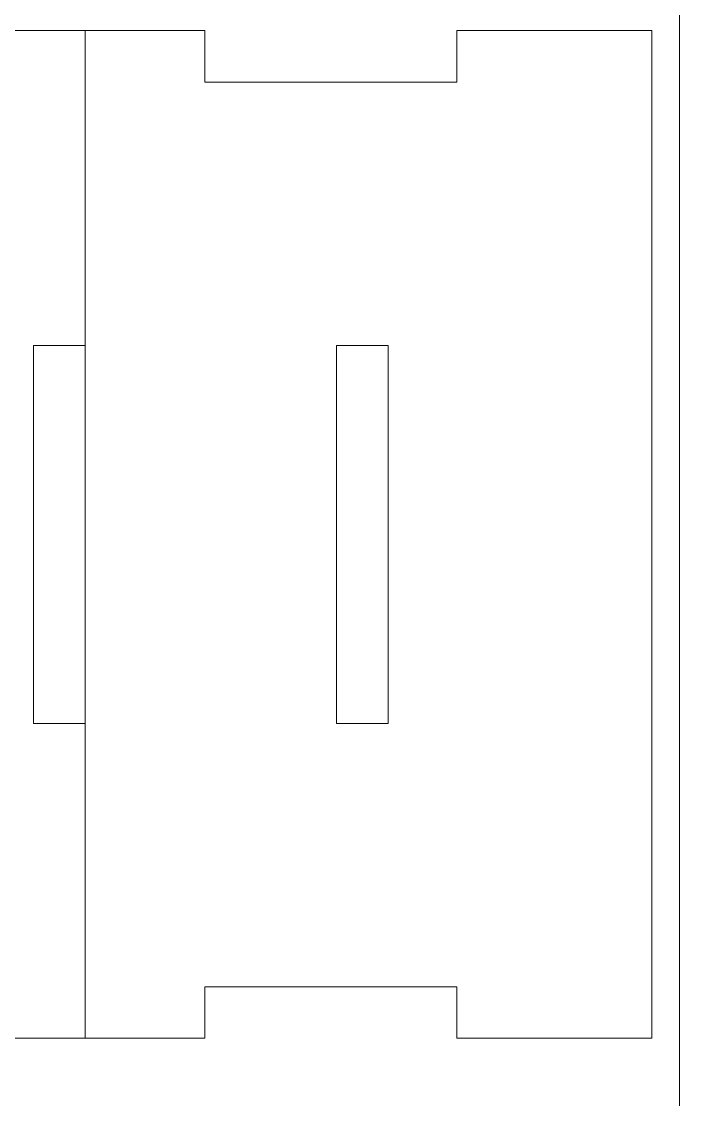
# Model space of a CAD drawing. Header units: inches. Extents: x -505 to 101, y 135 to 440.
# Drawn here: x 48.6 to 100.9, y 228.2 to 313.8 of the extents above; entities that cross this region are included whole.
import ezdxf

# ---------------------------------------------------------------- set-up
doc = ezdxf.new("R2010")
doc.units = ezdxf.units.IN
doc.header["$MEASUREMENT"] = 0
doc.layers.add('Capa 1', color=7, linetype='Continuous')
doc.layers.add('Capa 3', color=150, linetype='Continuous')

msp = doc.modelspace()

# ---------------------------------------------------------------- linework, layer by layer
at = {"layer": 'Capa 1', "color": 28, "lineweight": 9, "true_color": 0x11100b}
for points in [[(53.686, 233.071), (39.374, 233.071), (39.374, 228.971), (19.375, 228.971), (19.375, 233.071), (7.825, 233.071), (7.825, 313.071), (19.375, 313.071), (19.375, 317.171), (39.374, 317.171), (39.374, 313.071), (53.686, 313.071)], [(53.686, 233.071), (63.2, 233.071), (63.2, 237.171), (83.203, 237.171), (83.203, 233.071), (98.686, 233.071), (98.686, 237.071), (98.686, 313.071), (83.203, 313.071), (83.203, 308.971), (63.2, 308.971), (63.2, 313.071), (53.686, 313.071), (53.686, 309.071), (53.686, 233.071)], [(53.686, 288.071), (49.586, 288.071), (49.586, 258.071), (53.686, 258.071)], [(77.745, 273.071), (77.745, 258.071), (73.646, 258.071), (73.646, 273.071), (73.646, 288.071), (77.745, 288.071), (77.745, 273.071)]]:
    msp.add_lwpolyline(points, dxfattribs=at)
at = {"layer": 'Capa 3', "lineweight": 0}
msp.add_lwpolyline([(-505.12, 439.552), (100.88, 439.552), (100.88, 135.159), (-505.149, 135.217), (-505.12, 439.552)], dxfattribs=at)

doc.saveas('drawing.dxf')
